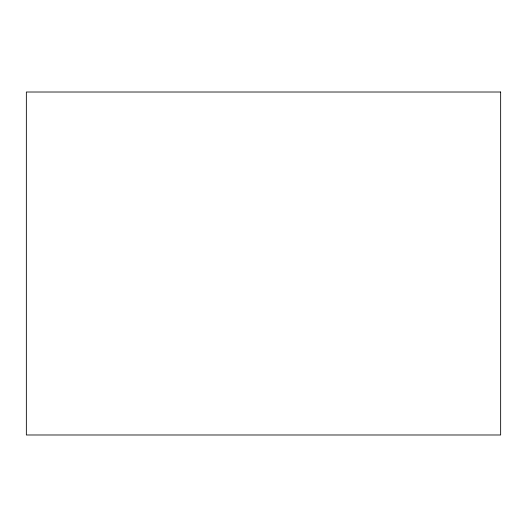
<?xml version="1.0" encoding="UTF-8"?>
<svg xmlns="http://www.w3.org/2000/svg" width="527" height="527" viewBox="0 0 527 527"><rect width="100%" height="100%" fill="white"/><g stroke="black" fill="none" stroke-linecap="round" stroke-linejoin="round"><path stroke-width="0.79" d="M500.65 92.014L26.35 92.014L26.35 434.986L500.65 434.986L500.65 92.014"/></g></svg>
